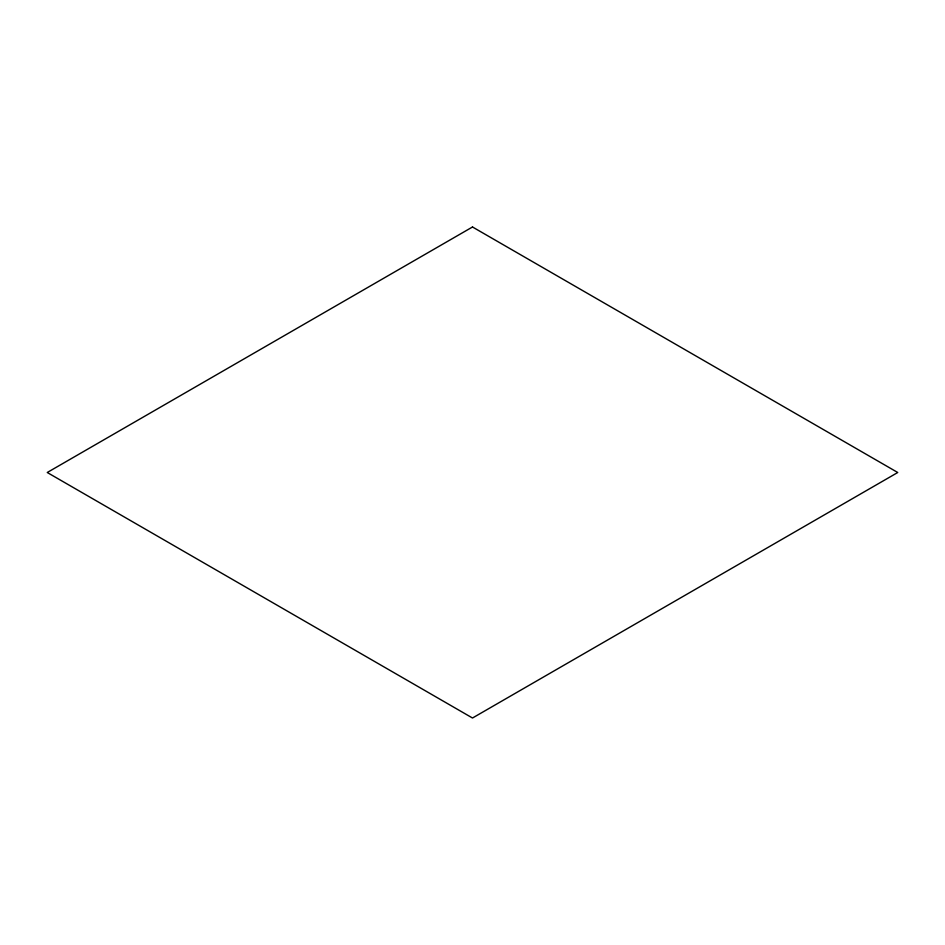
<?xml version="1.0" encoding="UTF-8"?>
<svg xmlns="http://www.w3.org/2000/svg" width="945" height="945" viewBox="0 0 945 945"><rect width="100%" height="100%" fill="white"/><g stroke="black" fill="none" stroke-linecap="round" stroke-linejoin="round"><path stroke-width="1.42" d="M472.5 226.989L47.25 472.5L472.5 718.011L897.75 472.5L472.5 226.989"/></g></svg>
